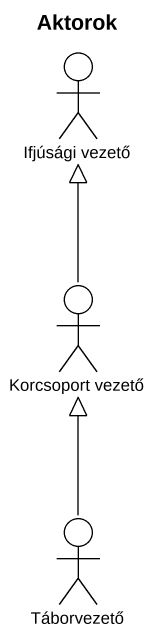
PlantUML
@startuml
title Aktorok
actor "Ifjúsági vezető" as Ifjúsági_vezető
actor "Korcsoport vezető" as Korcsoport_vezető
actor Táborvezető
Korcsoport_vezető -up-|> Ifjúsági_vezető
Táborvezető -up-|> Korcsoport_vezető
@enduml
